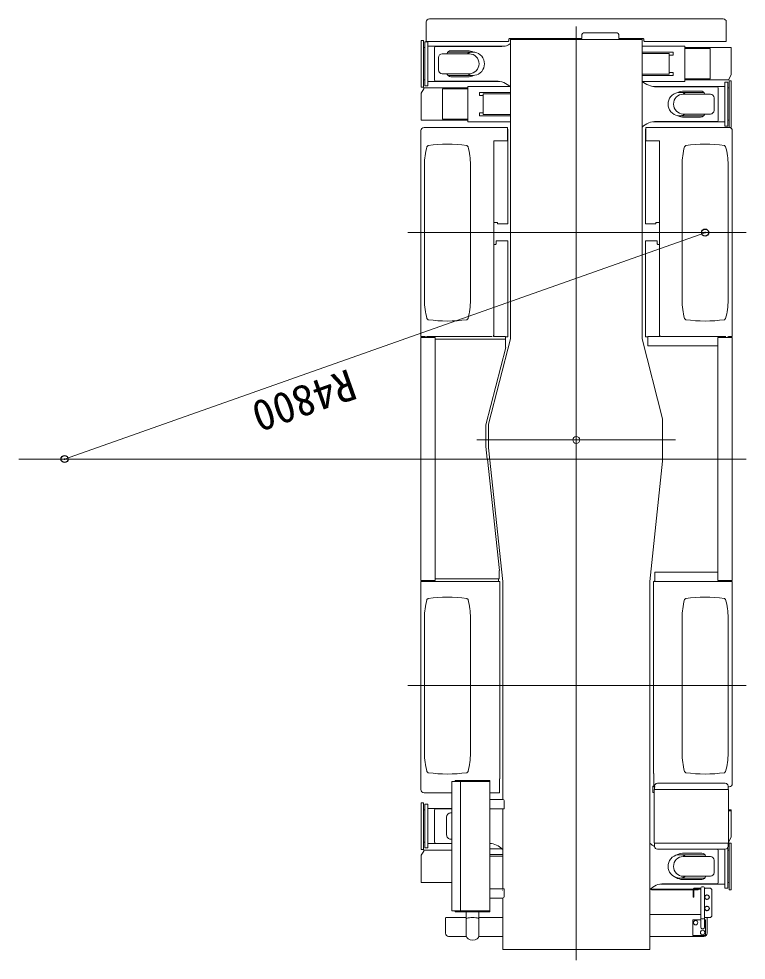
# Model space of a CAD drawing. Units: millimetres, scale not verified. Extents: x -34882 to 13233, y -6380 to 27114.
# Drawn here: x 8094 to 13233, y 18484 to 25134 of the extents above; entities that cross this region are included whole.
import ezdxf
from ezdxf.enums import TextEntityAlignment as Align

# ---------------------------------------------------------------- set-up
doc = ezdxf.new("R2010")
doc.units = ezdxf.units.MM
doc.header["$LTSCALE"] = 100
doc.header["$PDMODE"] = 32
doc.header["$PDSIZE"] = 50
doc.layers.add('0-0_0', color=7, linetype='Continuous', lineweight=18)
doc.layers.add('0-1_LY_1', color=7, linetype='Continuous', lineweight=18)
doc.layers.add('0-2_DEFPOINTS', color=7, linetype='Continuous')
doc.styles.add('ＭＳ ゴシック', font='')
doc.styles.get('ＭＳ ゴシック').set_extended_font_data('MS Gothic')

# ---------------------------------------------------------------- blocks, each defined once
blk = doc.blocks.new('_OPEN30')
at = {"layer": '0-0_0'}
blk.add_line((0, 0), (-0.5, 0), dxfattribs=at)
blk.add_lwpolyline([(-0.5, 0.13), (0, 0), (-0.5, -0.13)], dxfattribs=at)
blk = doc.blocks.new('D10')
at = {"layer": '0-0_0'}
blk.add_line((11305.01, 21084.75), (10505.47, 23346.19), dxfattribs=at)
at = {"layer": '0-2_DEFPOINTS'}
for p in [(10505.01, 23347.49), (11305.01, 21084.75)]:
    blk.add_point(p, dxfattribs=at)
at = {"layer": '0-0_0', "xscale": 2.77, "yscale": 2.77, "rotation": 109.4712}
blk.add_blockref('_OPEN30', (10505.01, 23347.49), dxfattribs=at)
at = {"layer": '0-0_0', "style": 'ＭＳ ゴシック'}
blk.add_text('R4800', height=110, rotation=289.471, dxfattribs=at).set_placement((10954.01, 22078.27), align=Align.BOTTOM_LEFT)

msp = doc.modelspace()

# ---------------------------------------------------------------- linework, layer by layer
at = {"layer": '0-1_LY_1'}
for p, q in [((10972.5, 24973.7), (10972.5, 25111.4)), ((13070.2, 25133.7), (10994.8, 25133.7)), ((12032.5, 25078.7), (12032.5, 18483.6)), ((13092.5, 24973.7), (13092.5, 25112.8)), ((12072.5, 24993.7), (12072.5, 25023.7)), ((12082.5, 25033.7), (12322.5, 25033.7)), ((12332.5, 24993.7), (12332.5, 25023.7)), ((10937.5, 24651.2), (10937.5, 24981.2)), ((10953.5, 24981.2), (10937.5, 24981.2)), ((10953.5, 24651.2), (10953.5, 24981.2)), ((10961.5, 24661.2), (10961.5, 24971.2)), ((10983.5, 24971.2), (10961.5, 24971.2)), ((10972.5, 24973.7), (11550.5, 24973.7)), ((10983.5, 24661.2), (10983.5, 24971.2)), ((11529.4, 24940.7), (10983.5, 24940.7)), ((11040.2, 24938.7), (11507.5, 24938.7)), ((11555.5, 24978.7), (11555.5, 24988.7)), ((11560.5, 24993.7), (12072.5, 24993.7)), ((11567.5, 24993.7), (11567.5, 22873.7)), ((12497.5, 24988.7), (11567.5, 24988.7)), ((12332.5, 24993.7), (12504.5, 24993.7)), ((12497.5, 24993.7), (12497.5, 22873.7)), ((12798.5, 24940.7), (12497.5, 24940.7)), ((12509.5, 24978.7), (12509.5, 24988.7)), ((13092.5, 24973.7), (12514.5, 24973.7)), ((12798.5, 24691.7), (12798.5, 24940.7)), ((10961.5, 24930.2), (10953.5, 24930.2)), ((11030.4, 24929.2), (11030.4, 24703.1)), ((11277.2, 24886.2), (11085.4, 24886.2)), ((11303.2, 24898.7), (11124.8, 24898.7)), ((11147.2, 24908.7), (11264.7, 24908.7)), ((12497.5, 24899.2), (12716.6, 24899.2)), ((12497.5, 24888.7), (12689.7, 24888.7)), ((12689.7, 24743.7), (12689.7, 24888.7)), ((12689.7, 24877.2), (12716.6, 24877.2)), ((12716.6, 24877.2), (12716.6, 24899.2)), ((11059.4, 24772.2), (11059.4, 24860.2)), ((11084.7, 24746.2), (11278.3, 24746.2)), ((12497.5, 24743.7), (12689.7, 24743.7)), ((12689.7, 24755.2), (12716.6, 24755.2)), ((12716.6, 24733.2), (12716.6, 24755.2)), ((10961.5, 24702.2), (10953.5, 24702.2)), ((11489.9, 24691.7), (10983.5, 24691.7)), ((11040.2, 24693.7), (11465.5, 24693.7)), ((11303.2, 24733.7), (11124.8, 24733.7)), ((11147.2, 24723.7), (11264.7, 24723.7)), ((12497.5, 24733.2), (12716.6, 24733.2)), ((12798.5, 24691.7), (12497.5, 24691.7)), ((12798.5, 24709.2), (12977.5, 24709.2)), ((13109.5, 24702.2), (12798.5, 24702.2)), ((13081.5, 24686.2), (13081.5, 24376.2)), ((13081.5, 24686.2), (13103.5, 24686.2)), ((13103.5, 24686.2), (13103.5, 24376.2)), ((13127.5, 24737.7), (13109.5, 24707.7)), ((13109.5, 24702.2), (13109.5, 24707.7)), ((13111.5, 24696.2), (13111.5, 24366.2)), ((13111.5, 24696.2), (13127.5, 24696.2)), ((13127.5, 24696.2), (13127.5, 24366.2)), ((10953.5, 24651.2), (10937.5, 24651.2)), ((10937.5, 24609.7), (10955.5, 24639.7)), ((10937.5, 24609.7), (10937.5, 24417.2)), ((10955.5, 24645.2), (10955.5, 24639.7)), ((10955.5, 24645.2), (11266.5, 24645.2)), ((10983.5, 24661.2), (10961.5, 24661.2)), ((11087.5, 24638.2), (11266.5, 24638.2)), ((11087.5, 24638.2), (11087.5, 24424.2)), ((11266.5, 24655.7), (11266.5, 24406.7)), ((11266.5, 24655.7), (11567.5, 24655.7)), ((12575, 24655.7), (13081.5, 24655.7)), ((13024.8, 24653.7), (12599.5, 24653.7)), ((12761.8, 24613.7), (12933.6, 24613.7)), ((12911.2, 24623.7), (12789.9, 24623.7)), ((13034.6, 24418.1), (13034.6, 24644.2)), ((13103.5, 24645.2), (13111.5, 24645.2)), ((11375.3, 24592.2), (11348.4, 24592.2)), ((12980.3, 24601.2), (12786.7, 24601.2)), ((13005.6, 24575.2), (13005.6, 24487.2)), ((10937.5, 24417.2), (11266.5, 24417.2)), ((11087.5, 24424.2), (11266.5, 24424.2)), ((11266.5, 24406.7), (11567.5, 24406.7)), ((11348.4, 24470.2), (11348.4, 24448.2)), ((11375.3, 24470.2), (11348.4, 24470.2)), ((11567.5, 24448.2), (11348.4, 24448.2)), ((11567.5, 24458.7), (11375.3, 24458.7)), ((12575, 24406.7), (13081.5, 24406.7)), ((13024.8, 24408.7), (12599.5, 24408.7)), ((12761.8, 24448.7), (12933.6, 24448.7)), ((12787.8, 24461.2), (12979.6, 24461.2)), ((12911.2, 24438.7), (12789.9, 24438.7)), ((13103.5, 24417.2), (13111.5, 24417.2)), ((10935, 24343.8), (10935, 22888.7)), ((11547.3, 24366.1), (10957.3, 24366.1)), ((11547.3, 24366.1), (11547.3, 24271.5)), ((11549.6, 24353.8), (11547.3, 24353.8)), ((11549.6, 24353.8), (11549.6, 23684.6)), ((12520.4, 24353.8), (12520.4, 23684.6)), ((12520.4, 24353.8), (12522.7, 24353.8)), ((12522.7, 24366.1), (13112.7, 24366.1)), ((12522.7, 24366.1), (12522.7, 24271.5)), ((13081.5, 24376.2), (13103.5, 24376.2)), ((13111.5, 24366.2), (13127.5, 24366.2)), ((13135, 24343.8), (13135, 22888.7)), ((10977.5, 24230.5), (10986.5, 24239.5)), ((11258.5, 24239.5), (11267.5, 24230.5)), ((11449.6, 24271.6), (11449.6, 22888.3)), ((11449.6, 24271.6), (11547.3, 24271.6)), ((12620.4, 24271.6), (12522.7, 24271.6)), ((12620.4, 24271.6), (12620.4, 22888.3)), ((12806.5, 24239.5), (12797.5, 24230.5)), ((13087.5, 24230.5), (13078.5, 24239.5)), ((10960, 24101.7), (10960, 23145.9)), ((11285, 24101.7), (11285, 23145.9)), ((12780, 24101.7), (12780, 23145.9)), ((13105, 24101.7), (13105, 23145.9)), ((11449.6, 23694.6), (11472.3, 23694.6)), ((11475.3, 23691.6), (11475.3, 23687.6)), ((11549.6, 23684.6), (11478.3, 23684.6)), ((12591.7, 23684.6), (12520.4, 23684.6)), ((12594.7, 23691.6), (12594.7, 23687.6)), ((12620.4, 23694.6), (12597.7, 23694.6)), ((13232.8, 23623.7), (10843.5, 23623.7)), ((11465.3, 23543.3), (11465.3, 23561.3)), ((11549.6, 23564.3), (11468.3, 23564.3)), ((11549.6, 23564.3), (11549.6, 22888.3)), ((12520.4, 23564.3), (12520.4, 22888.3)), ((12601.7, 23564.3), (12520.4, 23564.3)), ((12604.7, 23561.3), (12604.7, 23543.3)), ((11449.6, 23540.3), (11462.3, 23540.3)), ((12620.4, 23540.3), (12607.7, 23540.3)), ((10986.5, 23008.1), (10977.5, 23017.1)), ((11267.5, 23017.1), (11258.5, 23008.1)), ((12797.5, 23017.1), (12806.5, 23008.1)), ((13078.5, 23008.1), (13087.5, 23017.1)), ((10962.3, 22888.7), (10935, 22888.7)), ((10935, 22881.8), (10935, 21165.8)), ((11036.6, 22881.8), (10935, 22881.8)), ((10967.3, 22883.7), (10967.3, 22881.8)), ((11438.6, 22888.7), (10975.2, 22888.7)), ((11036.6, 22881.8), (11036.6, 21165.8)), ((11447.3, 22898.5), (11447.3, 22888.7)), ((11447.3, 22898.5), (11449.6, 22898.5)), ((11532.3, 22888.7), (11447.3, 22888.7)), ((11532.3, 22888.7), (11532.3, 22823.7)), ((11532.3, 22888.3), (11549.6, 22888.3)), ((12537.7, 22888.3), (12520.4, 22888.3)), ((12537.7, 22888.7), (12622.7, 22888.7)), ((12537.7, 22888.7), (12537.7, 22823.7)), ((12622.7, 22898.5), (12620.4, 22898.5)), ((12622.7, 22898.5), (12622.7, 22888.7)), ((12626.4, 22888.7), (13089.8, 22888.7)), ((13033.4, 22881.8), (13135, 22881.8)), ((13033.4, 22881.8), (13033.4, 22811.8)), ((13102.7, 22883.7), (13102.7, 22881.8)), ((13107.7, 22888.7), (13135, 22888.7)), ((13135, 21165.8), (13135, 22881.8)), ((11394.3, 22266.6), (11534.3, 22811.4)), ((11412.5, 22269.8), (11567.5, 22873.7)), ((12497.5, 22873.7), (12642.5, 22308.7)), ((12537.7, 22823.7), (13033.4, 22823.7)), ((13031.8, 22811.8), (13031.8, 21235.8)), ((13031.8, 22811.8), (13033.4, 22811.8)), ((12642.5, 22008.7), (12642.5, 22308.7)), ((11394.3, 22266.6), (11392.7, 22266.8)), ((11394.3, 22266.6), (11394.3, 22111.8)), ((11412.5, 22269.8), (11412.5, 22103.2)), ((12734.2, 22158.8), (11330.7, 22158.8)), ((11392.7, 22111.8), (11402.5, 22021.8)), ((11392.7, 22111.8), (11394.3, 22111.8)), ((11412.5, 22103.2), (11512.5, 21158.8)), ((13232.8, 22023.7), (8094, 22023.7)), ((11402.5, 22021.8), (11404.1, 22022)), ((11404.1, 22022), (11489.3, 21236.9)), ((12642.5, 22008.7), (12552.5, 21158.9)), ((11487.7, 21236.8), (11489.3, 21236.9)), ((11487.7, 21236.8), (11487.7, 21176.8)), ((13033.4, 21223.7), (12587.7, 21223.7)), ((12587.7, 21223.7), (12587.7, 21163.7)), ((13033.4, 21235.8), (13031.8, 21235.8)), ((13033.4, 21235.8), (13033.4, 21165.8)), ((10935, 21165.8), (11036.6, 21165.8)), ((10935, 21158.7), (10935, 19689.2)), ((10935, 21158.7), (11492.5, 21158.7)), ((11036.6, 21176.8), (11487.7, 21176.8)), ((11482.3, 21176.8), (11482.3, 21163.7)), ((11492.5, 21158.7), (11492.5, 19765.4)), ((11512.5, 21158.9), (11512.5, 19619.7)), ((12552.5, 21158.7), (12552.5, 18558.8)), ((13135, 21158.7), (12577.5, 21158.7)), ((12577.5, 21158.7), (12577.5, 19803.1)), ((13135, 21165.8), (13033.4, 21165.8)), ((13102.7, 21165.8), (13102.7, 21163.7)), ((13135, 21158.7), (13135, 19731.5)), ((10977.5, 21030.5), (10986.5, 21039.5)), ((11258.5, 21039.5), (11267.5, 21030.5)), ((12806.5, 21039.5), (12797.5, 21030.5)), ((13087.5, 21030.5), (13078.5, 21039.5)), ((10960, 20901.7), (10960, 19945.9)), ((11285, 20901.7), (11285, 19945.9)), ((12780, 20901.7), (12780, 19945.9)), ((13105, 20901.7), (13105, 19945.9)), ((13232.8, 20423.7), (10843.5, 20423.7)), ((10986.5, 19808.1), (10977.5, 19817.1)), ((11177.8, 19752.8), (11421.8, 19752.8)), ((11177.8, 19752.8), (11177.8, 19745.8)), ((11267.5, 19817.1), (11258.5, 19808.1)), ((11421.8, 19752.8), (11421.8, 18824.8)), ((11490.2, 19765.4), (11492.5, 19765.4)), ((11490.2, 19765.4), (11490.2, 19666.9)), ((12797.5, 19817.1), (12806.5, 19808.1)), ((13078.5, 19808.1), (13087.5, 19817.1)), ((11153.8, 19745.8), (11153.8, 18831.8)), ((11153.8, 19745.8), (11421.8, 19745.8)), ((11213.9, 19745.8), (11213.9, 18831.8)), ((12572.5, 19712.4), (12574.8, 19712.4)), ((12583.9, 19688.7), (12583.9, 19312.7)), ((12583.9, 19688.7), (12585.5, 19688.7)), ((12585.5, 19688.7), (12585.5, 19713.7)), ((12585.5, 19690.3), (13105.5, 19690.3)), ((12605.5, 19733.7), (13085.5, 19733.7)), ((13105.5, 19713.7), (13105.5, 19688.7)), ((13105.5, 19709.2), (13112.7, 19709.2)), ((13105.5, 19688.7), (13107.1, 19688.7)), ((13107.1, 19688.7), (13107.1, 19312.7)), ((10957.3, 19666.9), (11153.8, 19666.9)), ((11421.8, 19666.9), (11490.2, 19666.9)), ((11421.8, 19619.7), (11512.1, 19619.7)), ((10937.5, 19266.2), (10937.5, 19596.2)), ((10953.5, 19596.2), (10937.5, 19596.2)), ((10953.5, 19266.2), (10953.5, 19596.2)), ((10961.5, 19276.2), (10961.5, 19586.2)), ((10983.5, 19586.2), (10961.5, 19586.2)), ((10983.5, 19276.2), (10983.5, 19586.2)), ((11153.8, 19555.7), (10983.5, 19555.7)), ((11040.2, 19553.7), (11153.8, 19553.7)), ((11421.8, 19553.7), (11523.3, 19553.7)), ((11512.5, 19553.7), (11512.5, 18988.7)), ((11523.3, 19607.7), (11523.3, 19553.7)), ((10961.5, 19545.2), (10953.5, 19545.2)), ((11030.4, 19544.3), (11030.4, 19318.1)), ((11116.4, 19368.7), (11116.4, 19493.7)), ((11144.4, 19523.7), (11153.8, 19523.7)), ((13127.5, 19545.2), (13107.1, 19545.2)), ((13127.5, 19539.7), (13107.1, 19539.7)), ((13127.5, 19352.7), (13127.5, 19545.2)), ((13127.5, 19352.7), (13109.5, 19322.7)), ((10961.5, 19317.2), (10953.5, 19317.2)), ((11153.8, 19306.7), (10983.5, 19306.7)), ((11040.2, 19308.7), (11153.8, 19308.7)), ((11144.4, 19338.7), (11153.8, 19338.7)), ((12555.5, 19308.7), (12552.5, 19308.7)), ((12585.5, 19312.7), (12583.9, 19312.7)), ((12585.5, 19312.7), (12585.5, 19287.7)), ((13105.5, 19311.1), (12585.5, 19311.1)), ((13107.1, 19312.7), (13105.5, 19312.7)), ((13105.5, 19287.7), (13105.5, 19312.7)), ((13109.5, 19322.7), (13107.1, 19322.7)), ((13109.5, 19317.2), (13107.1, 19317.2)), ((13109.5, 19317.2), (13109.5, 19322.7)), ((13111.5, 19311.2), (13111.5, 18981.2)), ((13111.5, 19311.2), (13127.5, 19311.2)), ((13127.5, 19311.2), (13127.5, 18981.2)), ((10953.5, 19266.2), (10937.5, 19266.2)), ((10937.5, 19224.7), (10955.5, 19254.7)), ((10955.5, 19260.2), (11153.8, 19260.2)), ((10955.5, 19260.2), (10955.5, 19254.7)), ((10983.5, 19276.2), (10961.5, 19276.2)), ((11421.8, 19270.7), (11507.5, 19270.7)), ((11512.5, 19229.2), (11421.8, 19229.2)), ((11509.5, 19268.7), (11512.5, 19268.7)), ((12605.5, 19267.7), (13085.5, 19267.7)), ((12761.8, 19228.7), (12937.3, 19228.7)), ((12920.6, 19238.7), (12782.8, 19238.7)), ((13034.6, 19033.1), (13034.6, 19259.3)), ((13081.5, 19267.7), (13081.5, 18991.2)), ((13103.5, 19279), (13103.5, 18991.2)), ((13103.5, 19260.2), (13111.5, 19260.2)), ((11512.5, 19218.7), (11421.8, 19218.7)), ((12980.3, 19216.2), (12786.7, 19216.2)), ((13005.6, 19190.2), (13005.6, 19102.2)), ((12627.6, 19021.7), (13081.5, 19021.7)), ((13024.8, 19023.7), (12650.6, 19023.7)), ((12761.8, 19063.7), (12937.2, 19063.7)), ((12920.6, 19053.7), (12782.8, 19053.7)), ((12787.8, 19076.2), (12979.6, 19076.2)), ((13103.5, 19032.2), (13111.5, 19032.2)), ((11421.8, 18988.7), (11523.3, 18988.7)), ((11523.3, 18988.7), (11523.3, 18934.7)), ((12912, 18985.7), (12564.5, 18985.7)), ((12564.5, 18985.7), (12564.5, 18979.7)), ((12564.5, 18979.7), (12894, 18979.7)), ((12571.2, 18985.7), (12571.2, 18979.7)), ((12857.5, 18928.5), (12857.5, 18979.7)), ((12862, 18991.7), (12862, 18989.6)), ((12912, 18991.7), (12862, 18991.7)), ((12862, 18928.5), (12862, 18979.7)), ((12912, 18991), (12867, 18991)), ((12912, 18986.5), (12867, 18986.5)), ((12894, 18979.7), (12894, 18985.7)), ((12912, 18991.7), (12912, 18718.7)), ((12939.2, 18718.7), (12939.2, 18988.7)), ((12939.6, 18993.3), (12939.6, 18988.7)), ((12980.6, 18993.3), (12939.6, 18993.3)), ((12990.2, 18983.7), (12980.6, 18993.3)), ((12990.2, 18793.7), (12990.2, 18983.7)), ((13081.5, 18991.2), (13103.5, 18991.2)), ((13111.5, 18981.2), (13127.5, 18981.2)), ((11421.8, 18922.7), (11511.6, 18922.7)), ((11512.5, 18922.8), (11512.5, 18558.8)), ((12862, 18928.5), (12857.5, 18928.5)), ((11153.8, 18831.8), (11421.8, 18831.8)), ((11177.8, 18831.8), (11177.8, 18824.8)), ((11177.8, 18824.8), (11421.8, 18824.8)), ((11255.2, 18824.8), (11255.2, 18654.8)), ((11344.3, 18824.8), (11344.3, 18654.8)), ((11110.6, 18783.7), (11108.3, 18783.7)), ((11108.3, 18783.7), (11108.3, 18673.7)), ((11255.2, 18786), (11110.6, 18786)), ((11110.6, 18786), (11110.6, 18783.7)), ((11512.5, 18786), (11344.3, 18786)), ((12552.5, 18806), (12912, 18806)), ((12855.6, 18658.7), (12855.6, 18768.7)), ((12855.6, 18768.7), (12912, 18768.7)), ((12939.2, 18768.7), (12945.6, 18768.7)), ((12956.7, 18784.1), (12956.7, 18673.7)), ((11130.6, 18651.4), (11255.5, 18651.4)), ((11344, 18651.4), (11512.5, 18651.4)), ((12552.5, 18651.4), (12934.4, 18651.4)), ((12552.5, 18558.8), (11512.5, 18558.8))]:
    msp.add_line(p, q, dxfattribs=at)
for points in [[(13127.5, 24737.7), (13127.5, 24930.2), (12798.5, 24930.2)], [(12798.5, 24923.2), (12977.5, 24923.2), (12977.5, 24709.2)], [(11567.5, 24614.2), (11348.4, 24614.2), (11348.4, 24592.2)], [(11567.5, 24603.7), (11375.3, 24603.7), (11375.3, 24458.7)], [(11036.6, 22871.8), (11532.7, 22871.8), (11532.7, 22811.8), (11534.3, 22811.4)], [(12577.5, 19803.1), (12579.8, 19803.1), (12579.8, 19709.2), (12590.5, 19709.2)], [(12572.5, 19712.4), (12572.5, 19668.5), (12583.9, 19668.5)], [(10937.5, 19224.7), (10937.5, 19032.2), (11153.8, 19032.2)], [(12945.6, 18768.7), (12945.6, 18658.7), (12855.6, 18658.7)], [(12939.2, 18784.1), (12980.6, 18784.1), (12990.2, 18793.7)]]:
    msp.add_lwpolyline(points, dxfattribs=at)
for centre, radius in [((12955.6, 18928.7), 15), ((12955.6, 18848.7), 15), ((12875.4, 18748.7), 15.8), ((12925.4, 18678.7), 15.8)]:
    msp.add_circle(centre, radius, dxfattribs=at)
for centre, radius, start, end in [((10994.8, 25111.4), 22.3, 90, 180), ((13070.2, 25111.4), 22.3, 3.61318, 90), ((12082.5, 25023.7), 10, 90, 180), ((12322.5, 25023.7), 10, 0, 90), ((11507.5, 25038.7), 100, 270, 306.86803), ((11550.5, 24978.7), 5, 270.00002, 0), ((11560.5, 24988.7), 5, 90, 180.00004), ((12504.5, 24988.7), 5, 359.99996, 90), ((12514.5, 24978.7), 5, 180, 269.99998), ((11085.4, 24860.2), 26, 90.00004, 179.99998), ((11147.2, 24878.7), 30, 90, 165.50846), ((11264.7, 24816.2), 92.5, 63.06279, 90), ((11085.4, 24772.2), 26, 179.99998, 269.99996), ((11147.2, 24753.7), 30, 194.44784, 270), ((11264.7, 24816.2), 92.5, 270, 297.04727), ((11465.5, 24543.7), 150, 47.16712, 90), ((12599.5, 24803.7), 150, 227.16712, 270), ((12793.7, 24531.2), 92.5, 90, 118.06879), ((12911.2, 24593.7), 30, 14.47081, 90), ((12979.6, 24575.2), 26, 359.99998, 89.99996), ((12979.6, 24487.2), 26, 270.00004, 359.99998), ((12599.5, 24258.7), 150, 90, 132.83516), ((12793.7, 24531.2), 92.5, 242.02247, 270), ((12911.2, 24468.7), 30, 270, 345.53215), ((10957.3, 24343.8), 22.3, 90, 180), ((13112.7, 24343.8), 22.3, 0, 90), ((11442.7, 24101.7), 482.7, 164.52445, 179.99991), ((11122.5, 23248.8), 1000, 82.18346, 97.81634), ((10802.3, 24101.7), 482.7, 0, 15.47549), ((13262.7, 24101.7), 482.7, 164.52451, 180), ((12942.5, 23248.8), 1000, 82.18366, 97.81654), ((12622.3, 24101.7), 482.7, 0.00009, 15.47555), ((11472.3, 23691.6), 3, 0, 90), ((11478.3, 23687.6), 3, 180, 270), ((12591.7, 23687.6), 3, 270, 0), ((12597.7, 23691.6), 3, 90, 180), ((11462.3, 23543.3), 3, 270, 0), ((11468.3, 23561.3), 3, 90, 180), ((12601.7, 23561.3), 3, 0, 90), ((12607.7, 23543.3), 3, 180, 270), ((11442.7, 23145.9), 482.7, 180.00004, 195.4755), ((10802.3, 23145.9), 482.7, 344.52451, 0), ((13262.7, 23145.9), 482.7, 180, 195.47549), ((12622.3, 23145.9), 482.7, 344.5245, 359.99996), ((11122.5, 23998.8), 1000, 262.1836, 277.81649), ((12942.5, 23998.8), 1000, 262.18351, 277.8164), ((10962.3, 22883.7), 5, 0, 90), ((13107.7, 22883.7), 5, 90, 180), ((10962.3, 21163.7), 5, 270, 0), ((11487.3, 21163.7), 5, 180, 270), ((12582.7, 21163.7), 5, 270, 0), ((13107.7, 21163.7), 5, 180, 270), ((11442.7, 20901.7), 482.7, 164.52445, 179.99991), ((11122.5, 20048.8), 1000, 82.18346, 97.81634), ((10802.3, 20901.7), 482.7, 0, 15.47549), ((13262.7, 20901.7), 482.7, 164.52451, 180), ((12942.5, 20048.8), 1000, 82.18366, 97.81654), ((12622.3, 20901.7), 482.7, 0.00009, 15.47555), ((11442.7, 19945.9), 482.7, 180.00004, 195.4755), ((10802.3, 19945.9), 482.7, 344.52451, 0), ((13262.7, 19945.9), 482.7, 180, 195.47549), ((12622.3, 19945.9), 482.7, 344.5245, 359.99996), ((11122.5, 20798.8), 1000, 262.1836, 277.81649), ((12942.5, 20798.8), 1000, 262.18351, 277.8164), ((10957.3, 19689.2), 22.3, 180, 270), ((12605.5, 19713.7), 20, 90, 180), ((13085.5, 19713.7), 20, 0, 90), ((13112.7, 19731.5), 22.3, 270, 0), ((11414.4, 19175.7), 133, 44.37037, 86.81353), ((12650.6, 19401.7), 133, 224.37037, 240.7476), ((12605.5, 19287.7), 20, 179.99999, 270), ((13085.5, 19287.7), 20, 270, 0), ((12979.6, 19190.2), 26, 359.99998, 89.99996), ((12979.6, 19102.2), 26, 270.00004, 359.99998), ((12650.6, 18890.7), 133, 90.00009, 137.52067), ((11511.9, 18973.7), 5, 83.06908, 90), ((12867, 18981.5), 9.5, 90, 153.4215), ((12867, 18981.5), 5, 90, 121.77694), ((12925.6, 18988.7), 13.6, 0, 180), ((12925.6, 18988.7), 14, 346.27087, 0), ((12955.6, 18928.7), 17.3, 198.24303, 161.75697), ((12955.6, 18848.7), 17.3, 198.24303, 161.75697), ((12925.6, 18788.7), 13.6, 180, 0), ((12925.6, 18718.7), 13.6, 180, 0), ((11130.6, 18673.7), 22.3, 180.00004, 270), ((12934.4, 18673.7), 22.3, 270, 359.99996)]:
    msp.add_arc(centre, radius, start, end, dxfattribs=at)
for centre, major_axis, ratio, start_param, end_param in [((11040.2, 24928.7), (0, 10), 0.980023, 6.283185, 7.908975), ((11303.2, 24816.2), (0, 82.5), 0.97822, 2.584422, 6.841536), ((11277.2, 24816.2), (0.5, 70), 0.978572, 3.148993, 6.290585), ((11040.2, 24703.7), (0, -10), 0.979987, 4.657395, 6.283185), ((12761.8, 24531.2), (0, -82.5), 0.97822, 2.584422, 6.841536), ((13024.8, 24643.7), (0, 10), 0.980005, 4.657395, 6.283185), ((12787.8, 24531.2), (-0.5, -70), 0.978572, 3.148993, 6.290585), ((13024.8, 24418.7), (0, -10), 0.980005, 6.283185, 7.908975), ((11511.6, 19607.7), (0, -12), 0.975401, 1.570796, 3.141593), ((11040.2, 19543.7), (0, -10), 0.98, 3.141593, 4.651015), ((11144.4, 19493.7), (0, -30), 0.933331, 3.141593, 4.712389), ((11144.4, 19368.7), (0, 30), 0.933331, 1.570796, 3.141593), ((11040.2, 19318.7), (0, 10), 0.98, 1.632171, 3.141593), ((12761.8, 19146.2), (0, -82.5), 0.97822, 2.584422, 6.841536), ((12782.8, 19146.2), (0, -92.5), 0.935134, 3.141593, 3.69995), ((12920.6, 19208.7), (0, -30), 0.933337, 1.823123, 3.141593), ((13024.8, 19258.7), (0, -10), 0.980019, 1.632171, 2.690992), ((12787.8, 19146.2), (-0.5, -70), 0.978572, 3.148993, 6.290585), ((12782.8, 19146.2), (0, -92.5), 0.935134, 5.727465, 6.283185), ((12920.6, 19083.7), (0, 30), 0.933338, 3.141593, 4.459609), ((13024.8, 19033.7), (0, 10), 0.980019, 3.141593, 4.651015), ((11511.6, 18934.7), (0, -12), 0.975401, 6.283185, 7.853982), ((11299.8, 18774.8), (44.5, 0), 0.221695, 6.283185, 9.424778), ((11299.8, 18654.8), (44.5, 0), 0.657477, 3.141593, 6.283185)]:
    msp.add_ellipse(centre, major_axis=major_axis, ratio=ratio, start_param=start_param, end_param=end_param, dxfattribs=at)
for p in [(12942.5, 23623.7), (12032.5, 22158.8), (8417, 22023.7)]:
    msp.add_point(p, dxfattribs=at)

# ---------------------------------------------------------------- block references
at = {"layer": '0-1_LY_1', "xscale": 2, "yscale": 2, "rotation": 270}
msp.add_blockref('D10', (-33752.5, 44633.8), dxfattribs=at)

doc.saveas('drawing.dxf')
